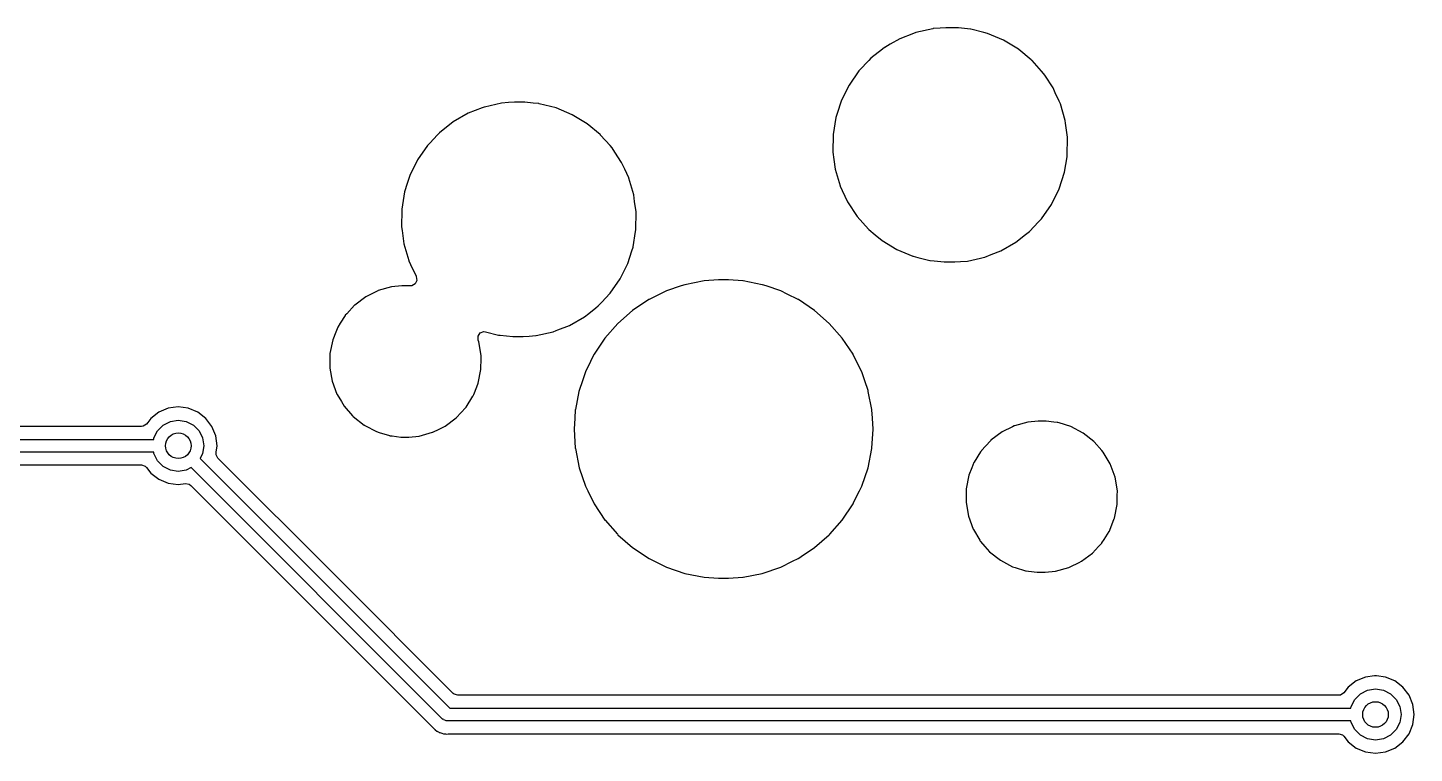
# Model space of a CAD drawing. Extents: x 0.6 to 14.8, y -5.2 to -0.6.
# Drawn here: x 4.896 to 5.748, y -3.227 to -2.78 of the extents above; entities that cross this region are included whole.
import ezdxf

# ---------------------------------------------------------------- set-up
doc = ezdxf.new("R2010")
doc.units = 0
doc.header["$MEASUREMENT"] = 0
doc.layers.add('BLACK', color=7, linetype='CONTINUOUS')

msp = doc.modelspace()

# ---------------------------------------------------------------- linework, layer by layer
at = {"layer": 'BLACK', "linetype": 'CONTINUOUS'}
for p, q in [((5.43181, -2.78707), (5.42591, -2.79043)), ((5.44031, -2.78376), (5.43181, -2.78707)), ((5.44165, -2.78324), (5.44031, -2.78376)), ((5.44179, -2.78318), (5.44165, -2.78324)), ((5.44165, -2.78324), (5.44165, -2.78324)), ((5.45224, -2.78082), (5.44179, -2.78318)), ((5.45238, -2.78081), (5.45224, -2.78082)), ((5.45663, -2.78049), (5.45238, -2.78081)), ((5.45238, -2.78081), (5.45238, -2.78081)), ((5.4602, -2.78023), (5.45663, -2.78049)), ((5.46657, -2.78023), (5.4602, -2.78023)), ((5.46795, -2.78037), (5.46657, -2.78023)), ((5.47532, -2.78111), (5.46795, -2.78037)), ((5.47547, -2.78112), (5.47532, -2.78111)), ((5.47532, -2.78111), (5.47532, -2.78111)), ((5.47561, -2.78116), (5.47547, -2.78112)), ((5.48348, -2.78316), (5.47561, -2.78116)), ((5.47561, -2.78116), (5.47561, -2.78116)), ((5.48585, -2.78376), (5.48348, -2.78316)), ((5.49573, -2.7879), (5.48585, -2.78376)), ((5.50488, -2.79346), (5.49573, -2.7879)), ((5.42123, -2.79338), (5.41409, -2.79901)), ((5.42239, -2.79247), (5.42123, -2.79338)), ((5.42251, -2.79238), (5.42239, -2.79247)), ((5.42239, -2.79247), (5.42239, -2.79247)), ((5.42263, -2.79231), (5.42251, -2.79238)), ((5.42591, -2.79043), (5.42263, -2.79231)), ((5.505, -2.79355), (5.50488, -2.79346)), ((5.51261, -2.79989), (5.505, -2.79355)), ((5.41284, -2.80034), (5.40712, -2.80643)), ((5.41409, -2.79901), (5.41284, -2.80034)), ((5.51312, -2.80031), (5.51261, -2.79989)), ((5.51322, -2.80042), (5.51312, -2.80031)), ((5.51903, -2.80693), (5.51322, -2.80042)), ((5.51322, -2.80042), (5.51322, -2.80042)), ((5.40675, -2.80681), (5.40065, -2.81562)), ((5.40712, -2.80643), (5.40675, -2.80681)), ((5.52025, -2.8083), (5.51903, -2.80693)), ((5.52033, -2.80842), (5.52025, -2.8083)), ((5.52105, -2.80952), (5.52033, -2.80842)), ((5.52033, -2.80842), (5.52033, -2.80842)), ((5.52613, -2.81726), (5.52105, -2.80952)), ((5.40065, -2.81562), (5.39591, -2.82522)), ((5.52748, -2.82019), (5.52613, -2.81726)), ((5.52986, -2.82536), (5.52748, -2.82019)), ((5.17498, -2.8296), (5.16648, -2.8329)), ((5.17633, -2.82907), (5.17498, -2.8296)), ((5.17646, -2.82902), (5.17633, -2.82907)), ((5.17633, -2.82907), (5.17633, -2.82907)), ((5.18691, -2.82666), (5.17646, -2.82902)), ((5.18705, -2.82665), (5.18691, -2.82666)), ((5.1913, -2.82633), (5.18705, -2.82665)), ((5.18705, -2.82665), (5.18705, -2.82665)), ((5.19487, -2.82606), (5.1913, -2.82633)), ((5.20124, -2.82606), (5.19487, -2.82606)), ((5.20639, -2.82658), (5.20124, -2.82606)), ((5.21, -2.82695), (5.20639, -2.82658)), ((5.21014, -2.82696), (5.21, -2.82695)), ((5.21, -2.82695), (5.21, -2.82695)), ((5.22052, -2.8296), (5.21014, -2.82696)), ((5.2304, -2.83374), (5.22052, -2.8296)), ((5.39587, -2.82536), (5.39339, -2.8331)), ((5.39591, -2.82522), (5.39587, -2.82536)), ((5.53061, -2.82699), (5.52986, -2.82536)), ((5.53361, -2.83727), (5.53061, -2.82699)), ((5.15718, -2.83822), (5.14877, -2.84485)), ((5.16648, -2.8329), (5.15718, -2.83822)), ((5.23956, -2.8393), (5.2304, -2.83374)), ((5.23967, -2.83939), (5.23956, -2.8393)), ((5.39265, -2.83542), (5.39092, -2.846)), ((5.39339, -2.8331), (5.39265, -2.83542)), ((5.53384, -2.839), (5.53361, -2.83727)), ((5.535, -2.84753), (5.53384, -2.839)), ((5.14745, -2.84625), (5.14302, -2.85096)), ((5.14877, -2.84485), (5.14745, -2.84625)), ((5.24761, -2.846), (5.23967, -2.83939)), ((5.24779, -2.84615), (5.24761, -2.846)), ((5.24789, -2.84625), (5.24779, -2.84615)), ((5.2537, -2.85277), (5.24789, -2.84625)), ((5.24789, -2.84625), (5.24789, -2.84625)), ((5.39092, -2.846), (5.39078, -2.85671)), ((5.53505, -2.84788), (5.535, -2.84753)), ((5.14143, -2.85265), (5.13532, -2.86145)), ((5.14302, -2.85096), (5.14143, -2.85265)), ((5.25492, -2.85414), (5.2537, -2.85277)), ((5.25661, -2.85671), (5.25492, -2.85414)), ((5.53491, -2.85859), (5.53505, -2.84788)), ((5.13532, -2.86145), (5.13058, -2.87106)), ((5.2608, -2.8631), (5.25661, -2.85671)), ((5.26274, -2.8673), (5.2608, -2.8631)), ((5.39078, -2.85671), (5.3908, -2.85685)), ((5.3908, -2.85685), (5.39141, -2.86133)), ((5.3908, -2.85685), (5.3908, -2.85685)), ((5.39141, -2.86133), (5.39223, -2.86732)), ((5.53319, -2.86917), (5.53475, -2.85956)), ((5.53475, -2.85956), (5.53489, -2.85874)), ((5.53489, -2.85874), (5.53491, -2.85859)), ((5.53489, -2.85874), (5.53489, -2.85874)), ((5.13054, -2.8712), (5.12897, -2.87609)), ((5.13058, -2.87106), (5.13054, -2.8712)), ((5.26521, -2.87266), (5.26274, -2.8673)), ((5.26528, -2.87282), (5.26521, -2.87266)), ((5.26828, -2.88311), (5.26528, -2.87282)), ((5.39223, -2.86732), (5.39523, -2.8776)), ((5.52992, -2.87937), (5.53319, -2.86917)), ((5.12732, -2.88126), (5.1256, -2.89183)), ((5.12897, -2.87609), (5.12732, -2.88126)), ((5.39523, -2.8776), (5.39529, -2.87774)), ((5.39529, -2.87774), (5.39529, -2.87774)), ((5.39529, -2.87774), (5.39649, -2.88034)), ((5.39649, -2.88034), (5.39971, -2.88733)), ((5.52519, -2.88897), (5.52992, -2.87937)), ((5.26882, -2.88711), (5.26828, -2.88311)), ((5.26969, -2.89348), (5.26882, -2.88711)), ((5.39971, -2.88733), (5.40558, -2.89629)), ((5.51908, -2.89778), (5.52519, -2.88897)), ((5.12559, -2.8926), (5.12546, -2.90254)), ((5.1256, -2.89183), (5.12559, -2.89198)), ((5.12559, -2.89198), (5.12559, -2.89198)), ((5.12559, -2.89198), (5.12559, -2.8926)), ((5.26958, -2.90443), (5.26972, -2.89372)), ((5.26972, -2.89372), (5.26969, -2.89348)), ((5.40558, -2.89629), (5.40568, -2.8964)), ((5.40568, -2.8964), (5.40568, -2.8964)), ((5.40568, -2.8964), (5.41258, -2.90413)), ((5.51727, -2.8997), (5.51898, -2.89788)), ((5.51898, -2.89788), (5.51908, -2.89778)), ((5.51898, -2.89788), (5.51898, -2.89788)), ((5.12546, -2.90254), (5.12548, -2.90269)), ((5.12548, -2.90269), (5.12548, -2.90269)), ((5.12548, -2.90269), (5.12578, -2.90493)), ((5.12578, -2.90493), (5.1269, -2.91316)), ((5.26786, -2.915), (5.26938, -2.90567)), ((5.26938, -2.90567), (5.26956, -2.90457)), ((5.26956, -2.90457), (5.26958, -2.90443)), ((5.26956, -2.90457), (5.26956, -2.90457)), ((5.41258, -2.90413), (5.41272, -2.90428)), ((5.41272, -2.90428), (5.41283, -2.90437)), ((5.41283, -2.90437), (5.41283, -2.90437)), ((5.41283, -2.90437), (5.41672, -2.90761)), ((5.50846, -2.90816), (5.51174, -2.90558)), ((5.51174, -2.90558), (5.51727, -2.8997)), ((5.1269, -2.91316), (5.1299, -2.92344)), ((5.26708, -2.91745), (5.26782, -2.91514)), ((5.26782, -2.91514), (5.26786, -2.915)), ((5.41672, -2.90761), (5.42095, -2.91113)), ((5.42095, -2.91113), (5.43011, -2.91669)), ((5.49403, -2.91752), (5.50333, -2.91221)), ((5.50333, -2.91221), (5.50405, -2.91164)), ((5.50405, -2.91164), (5.50846, -2.90816)), ((5.1299, -2.92344), (5.12996, -2.92357)), ((5.12996, -2.92357), (5.12996, -2.92357)), ((5.12996, -2.92357), (5.13101, -2.92586)), ((5.2646, -2.9252), (5.26708, -2.91745)), ((5.43011, -2.91669), (5.43999, -2.92083)), ((5.43999, -2.92083), (5.44013, -2.92086)), ((5.44013, -2.92086), (5.44013, -2.92086)), ((5.44013, -2.92086), (5.44291, -2.92157)), ((5.44291, -2.92157), (5.45037, -2.92347)), ((5.45037, -2.92347), (5.45051, -2.92348)), ((5.45051, -2.92348), (5.45051, -2.92348)), ((5.45051, -2.92348), (5.45307, -2.92374)), ((5.45307, -2.92374), (5.45927, -2.92436)), ((5.45927, -2.92436), (5.46564, -2.92436)), ((5.46564, -2.92436), (5.46921, -2.9241)), ((5.46921, -2.9241), (5.47346, -2.92378)), ((5.47346, -2.92378), (5.4736, -2.92377)), ((5.47346, -2.92378), (5.47346, -2.92378)), ((5.4736, -2.92377), (5.48161, -2.92196)), ((5.48161, -2.92196), (5.48391, -2.92144)), ((5.48391, -2.92144), (5.48405, -2.92141)), ((5.48405, -2.92141), (5.4842, -2.92135)), ((5.4842, -2.92135), (5.48807, -2.91984)), ((5.48807, -2.91984), (5.49403, -2.91752)), ((5.13101, -2.92586), (5.13438, -2.93317)), ((5.25986, -2.93481), (5.2646, -2.9252)), ((5.11939, -2.93966), (5.11116, -2.94198)), ((5.12572, -2.93907), (5.11939, -2.93966)), ((5.13066, -2.93907), (5.12572, -2.93907)), ((5.13077, -2.93909), (5.13066, -2.93907)), ((5.13084, -2.93909), (5.13077, -2.93909)), ((5.13181, -2.93903), (5.13084, -2.93909)), ((5.13392, -2.93786), (5.13181, -2.93903)), ((5.13493, -2.93568), (5.13392, -2.93786)), ((5.13438, -2.93317), (5.13446, -2.93329)), ((5.13446, -2.93329), (5.13447, -2.93331)), ((5.13447, -2.93331), (5.13493, -2.93568)), ((5.25375, -2.94361), (5.25986, -2.93481)), ((5.29737, -2.93912), (5.28833, -2.94218)), ((5.2996, -2.93836), (5.29737, -2.93912)), ((5.29972, -2.93832), (5.2996, -2.93836)), ((5.2996, -2.93836), (5.2996, -2.93836)), ((5.31152, -2.93597), (5.29972, -2.93832)), ((5.31165, -2.93596), (5.31152, -2.93597)), ((5.32045, -2.93539), (5.31165, -2.93596)), ((5.31165, -2.93596), (5.31165, -2.93596)), ((5.32052, -2.93538), (5.32045, -2.93539)), ((5.32045, -2.93539), (5.32045, -2.93539)), ((5.32652, -2.93538), (5.32052, -2.93538)), ((5.32659, -2.93539), (5.32652, -2.93538)), ((5.3354, -2.93596), (5.32659, -2.93539)), ((5.32659, -2.93539), (5.32659, -2.93539)), ((5.33552, -2.93597), (5.3354, -2.93596)), ((5.3354, -2.93596), (5.3354, -2.93596)), ((5.34732, -2.93832), (5.33552, -2.93597)), ((5.34744, -2.93836), (5.34732, -2.93832)), ((5.34968, -2.93912), (5.34744, -2.93836)), ((5.34744, -2.93836), (5.34744, -2.93836)), ((5.35871, -2.94218), (5.34968, -2.93912)), ((5.1035, -2.94575), (5.09666, -2.95086)), ((5.10927, -2.94291), (5.1035, -2.94575)), ((5.111, -2.94205), (5.10927, -2.94291)), ((5.11116, -2.94198), (5.111, -2.94205)), ((5.111, -2.94205), (5.111, -2.94205)), ((5.24641, -2.95141), (5.24857, -2.94912)), ((5.24857, -2.94912), (5.25365, -2.94372)), ((5.25365, -2.94372), (5.25375, -2.94361)), ((5.25365, -2.94372), (5.25365, -2.94372)), ((5.27755, -2.9475), (5.26755, -2.95419)), ((5.27766, -2.94745), (5.27755, -2.9475)), ((5.28435, -2.94415), (5.27766, -2.94745)), ((5.27766, -2.94745), (5.27766, -2.94745)), ((5.28833, -2.94218), (5.28435, -2.94415)), ((5.36269, -2.94415), (5.35871, -2.94218)), ((5.36938, -2.94745), (5.36269, -2.94415)), ((5.3695, -2.9475), (5.36938, -2.94745)), ((5.36938, -2.94745), (5.36938, -2.94745)), ((5.3795, -2.95419), (5.3695, -2.9475)), ((5.09077, -2.95729), (5.08777, -2.96203)), ((5.09086, -2.95714), (5.09077, -2.95729)), ((5.09077, -2.95729), (5.09077, -2.95729)), ((5.09174, -2.95619), (5.09086, -2.95714)), ((5.09654, -2.951), (5.09174, -2.95619)), ((5.09666, -2.95086), (5.09654, -2.951)), ((5.2287, -2.96336), (5.238, -2.95805)), ((5.238, -2.95805), (5.24065, -2.95596)), ((5.24065, -2.95596), (5.24503, -2.9525)), ((5.24503, -2.9525), (5.24641, -2.95141)), ((5.26755, -2.95419), (5.2585, -2.96212)), ((5.38854, -2.96212), (5.3795, -2.95419)), ((5.08624, -2.96453), (5.08503, -2.96756)), ((5.0863, -2.96436), (5.08624, -2.96453)), ((5.08624, -2.96453), (5.08624, -2.96453)), ((5.08777, -2.96203), (5.0863, -2.96436)), ((5.17384, -2.96803), (5.1761, -2.9672)), ((5.1761, -2.9672), (5.17721, -2.96731)), ((5.21872, -2.96724), (5.22057, -2.96652)), ((5.22057, -2.96652), (5.22159, -2.96613)), ((5.22159, -2.96613), (5.2287, -2.96336)), ((5.2585, -2.96212), (5.25057, -2.97116)), ((5.39647, -2.97116), (5.38854, -2.96212)), ((5.08314, -2.97229), (5.08147, -2.98067)), ((5.08503, -2.96756), (5.08314, -2.97229)), ((5.1725, -2.97003), (5.17384, -2.96803)), ((5.1726, -2.97244), (5.1725, -2.97003)), ((5.17298, -2.97347), (5.1726, -2.97244)), ((5.17442, -2.98189), (5.17298, -2.97347)), ((5.17721, -2.96731), (5.18504, -2.9693)), ((5.18504, -2.9693), (5.18518, -2.96932)), ((5.18518, -2.96932), (5.18518, -2.96932)), ((5.18518, -2.96932), (5.1862, -2.96942)), ((5.1862, -2.96942), (5.19394, -2.9702)), ((5.19394, -2.9702), (5.20031, -2.9702)), ((5.20031, -2.9702), (5.20388, -2.96993)), ((5.20388, -2.96993), (5.20813, -2.96962)), ((5.20813, -2.96962), (5.20827, -2.96961)), ((5.20813, -2.96962), (5.20813, -2.96962)), ((5.20827, -2.96961), (5.21872, -2.96724)), ((5.25057, -2.97116), (5.24389, -2.98116)), ((5.40315, -2.98116), (5.39647, -2.97116)), ((5.08147, -2.98067), (5.08142, -2.98457)), ((5.17431, -2.99043), (5.1744, -2.98359)), ((5.1744, -2.98359), (5.17442, -2.98207)), ((5.17442, -2.98207), (5.17442, -2.98189)), ((5.17442, -2.98207), (5.17442, -2.98207)), ((5.24383, -2.98127), (5.24171, -2.98559)), ((5.24389, -2.98116), (5.24383, -2.98127)), ((5.24383, -2.98127), (5.24383, -2.98127)), ((5.40321, -2.98127), (5.40315, -2.98116)), ((5.40534, -2.98559), (5.40321, -2.98127)), ((5.40321, -2.98127), (5.40321, -2.98127)), ((5.08141, -2.98559), (5.08136, -2.98921)), ((5.08136, -2.98921), (5.08139, -2.98939)), ((5.08139, -2.98939), (5.08144, -2.98967)), ((5.08139, -2.98939), (5.08139, -2.98939)), ((5.08142, -2.98457), (5.08141, -2.98559)), ((5.08144, -2.98967), (5.08281, -2.99763)), ((5.17264, -2.99881), (5.17431, -2.99043)), ((5.23857, -2.99195), (5.23627, -2.99873)), ((5.24171, -2.98559), (5.23857, -2.99195)), ((5.40847, -2.99195), (5.40534, -2.98559)), ((5.41077, -2.99873), (5.40847, -2.99195)), ((5.08281, -2.99763), (5.08576, -3.00565)), ((5.16986, -3.0058), (5.17168, -3.00121)), ((5.17168, -3.00121), (5.17264, -2.99881)), ((5.23627, -2.99873), (5.23508, -3.00224)), ((5.41197, -3.00224), (5.41077, -2.99873)), ((5.08576, -3.00565), (5.08585, -3.0058)), ((5.08585, -3.0058), (5.08585, -3.0058)), ((5.08585, -3.0058), (5.08847, -3.01019)), ((5.16516, -3.01359), (5.16938, -3.00689)), ((5.16938, -3.00689), (5.16948, -3.00674)), ((5.16948, -3.00674), (5.16986, -3.0058)), ((5.23458, -3.00396), (5.23236, -3.01513)), ((5.23468, -3.00346), (5.23458, -3.00396)), ((5.23471, -3.00334), (5.23468, -3.00346)), ((5.23468, -3.00346), (5.23468, -3.00346)), ((5.23508, -3.00224), (5.23471, -3.00334)), ((5.41234, -3.00334), (5.41197, -3.00224)), ((5.41236, -3.00346), (5.41234, -3.00334)), ((5.41246, -3.00396), (5.41236, -3.00346)), ((5.41236, -3.00346), (5.41236, -3.00346)), ((5.41468, -3.01513), (5.41246, -3.00396)), ((4.97627, -3.01675), (4.97133, -3.02054)), ((4.98202, -3.01437), (4.97627, -3.01675)), ((4.98819, -3.01356), (4.98202, -3.01437)), ((4.99436, -3.01437), (4.98819, -3.01356)), ((5.00011, -3.01675), (4.99436, -3.01437)), ((5.00505, -3.02054), (5.00011, -3.01675)), ((5.08847, -3.01019), (5.09013, -3.01299)), ((5.09013, -3.01299), (5.09025, -3.01312)), ((5.09025, -3.01312), (5.09025, -3.01312)), ((5.09025, -3.01312), (5.09532, -3.01891)), ((5.15912, -3.02024), (5.1622, -3.01691)), ((5.1622, -3.01691), (5.1648, -3.0141)), ((5.1648, -3.0141), (5.16492, -3.01397)), ((5.1648, -3.0141), (5.1648, -3.0141)), ((5.16492, -3.01397), (5.16516, -3.01359)), ((5.23235, -3.01526), (5.23201, -3.02052)), ((5.23236, -3.01513), (5.23235, -3.01526)), ((5.23235, -3.01526), (5.23235, -3.01526)), ((5.41469, -3.01526), (5.41468, -3.01513)), ((5.41504, -3.02052), (5.41469, -3.01526)), ((5.41469, -3.01526), (5.41469, -3.01526)), ((4.96555, -3.02557), (4.66025, -3.02557)), ((4.96665, -3.02541), (4.96555, -3.02557)), ((4.96864, -3.02405), (4.96665, -3.02541)), ((4.96939, -3.02306), (4.96864, -3.02405)), ((4.97133, -3.02054), (4.96939, -3.02306)), ((4.97545, -3.02815), (4.97893, -3.02466)), ((4.97893, -3.02466), (4.98332, -3.02242)), ((4.98332, -3.02242), (4.98819, -3.02165)), ((4.98819, -3.02165), (4.99306, -3.02242)), ((4.99306, -3.02242), (4.99745, -3.02466)), ((4.99745, -3.02466), (5.00093, -3.02815)), ((5.00884, -3.02548), (5.00505, -3.02054)), ((5.01122, -3.03123), (5.00884, -3.02548)), ((5.09532, -3.01891), (5.09576, -3.01941)), ((5.09576, -3.01941), (5.10247, -3.0247)), ((5.10247, -3.0247), (5.10263, -3.02478)), ((5.10263, -3.02478), (5.10263, -3.02478)), ((5.10263, -3.02478), (5.10297, -3.02496)), ((5.10297, -3.02496), (5.11003, -3.02867)), ((5.14866, -3.02713), (5.15183, -3.02557)), ((5.15183, -3.02557), (5.15228, -3.02535)), ((5.15228, -3.02535), (5.15912, -3.02024)), ((5.23201, -3.02052), (5.23157, -3.02713)), ((5.41547, -3.02713), (5.41504, -3.02052)), ((5.50126, -3.02571), (5.49476, -3.02892)), ((5.50226, -3.02522), (5.50126, -3.02571)), ((5.50242, -3.02514), (5.50226, -3.02522)), ((5.50226, -3.02522), (5.50226, -3.02522)), ((5.51064, -3.02282), (5.50242, -3.02514)), ((5.51698, -3.02224), (5.51064, -3.02282)), ((5.52192, -3.02224), (5.51698, -3.02224)), ((5.5267, -3.02281), (5.52192, -3.02224)), ((5.52868, -3.02304), (5.5267, -3.02281)), ((5.52885, -3.02306), (5.52868, -3.02304)), ((5.52868, -3.02304), (5.52868, -3.02304)), ((5.52903, -3.02311), (5.52885, -3.02306)), ((5.52993, -3.02339), (5.52903, -3.02311)), ((5.52903, -3.02311), (5.52903, -3.02311)), ((5.53701, -3.02559), (5.52993, -3.02339)), ((5.54457, -3.02957), (5.53701, -3.02559)), ((4.40321, -3.03346), (4.97306, -3.03346)), ((4.97306, -3.03346), (4.97321, -3.03254)), ((4.97321, -3.03254), (4.97545, -3.02815)), ((5.00093, -3.02815), (5.00317, -3.03254)), ((5.00317, -3.03254), (5.00394, -3.0374)), ((5.01203, -3.0374), (5.01122, -3.03123)), ((5.11003, -3.02867), (5.11164, -3.02917)), ((5.11164, -3.02917), (5.11802, -3.03115)), ((5.11802, -3.03115), (5.11802, -3.03115)), ((5.11802, -3.03115), (5.11819, -3.03121)), ((5.11819, -3.03121), (5.11836, -3.03123)), ((5.11836, -3.03123), (5.11836, -3.03123)), ((5.11836, -3.03123), (5.11979, -3.0314)), ((5.11979, -3.0314), (5.12512, -3.03203)), ((5.12512, -3.03203), (5.13006, -3.03203)), ((5.13006, -3.03203), (5.1364, -3.03144)), ((5.1364, -3.03144), (5.14462, -3.02913)), ((5.14462, -3.02913), (5.14482, -3.02903)), ((5.14482, -3.02903), (5.14866, -3.02713)), ((5.23157, -3.02713), (5.23158, -3.02726)), ((5.23158, -3.02726), (5.23234, -3.0389)), ((5.4147, -3.0389), (5.41546, -3.02726)), ((5.41546, -3.02726), (5.41547, -3.02713)), ((5.4878, -3.03416), (5.48457, -3.03765)), ((5.48792, -3.03403), (5.4878, -3.03416)), ((5.49476, -3.02892), (5.48792, -3.03403)), ((5.55128, -3.03486), (5.54457, -3.02957)), ((5.5514, -3.03499), (5.55128, -3.03486)), ((5.55605, -3.0403), (5.5514, -3.03499)), ((4.97306, -3.04134), (4.40157, -3.04134)), ((4.97321, -3.04227), (4.97306, -3.04134)), ((4.97545, -3.04666), (4.97321, -3.04227)), ((5.00317, -3.04227), (5.00163, -3.04528)), ((5.00394, -3.0374), (5.00317, -3.04227)), ((5.01146, -3.04178), (5.01152, -3.04128)), ((5.01147, -3.0429), (5.01146, -3.04178)), ((5.01257, -3.04505), (5.01147, -3.0429)), ((5.01152, -3.04128), (5.01203, -3.0374)), ((5.23234, -3.0389), (5.23236, -3.03913)), ((5.23236, -3.03913), (5.23471, -3.05093)), ((5.41234, -3.05093), (5.41468, -3.03913)), ((5.41468, -3.03913), (5.4147, -3.0389)), ((5.48159, -3.04115), (5.47756, -3.04753)), ((5.48203, -3.04045), (5.48159, -3.04115)), ((5.48212, -3.0403), (5.48203, -3.04045)), ((5.48203, -3.04045), (5.48203, -3.04045)), ((5.48457, -3.03765), (5.48212, -3.0403)), ((5.55691, -3.04128), (5.55605, -3.0403)), ((5.557, -3.04143), (5.55691, -3.04128)), ((5.56119, -3.04847), (5.557, -3.04143)), ((5.557, -3.04143), (5.557, -3.04143)), ((4.46965, -3.04923), (4.96555, -3.04923)), ((4.96555, -3.04923), (4.96784, -3.04998)), ((4.96784, -3.04998), (4.96864, -3.05076)), ((4.96864, -3.05076), (4.97133, -3.05426)), ((4.97893, -3.05014), (4.97545, -3.04666)), ((4.98332, -3.05238), (4.97893, -3.05014)), ((4.98819, -3.05315), (4.98332, -3.05238)), ((4.99306, -3.05238), (4.98819, -3.05315)), ((4.99607, -3.05085), (4.99306, -3.05238)), ((5.15076, -3.20554), (4.99607, -3.05085)), ((5.00163, -3.04528), (5.15517, -3.19882)), ((5.08503, -3.11751), (5.01257, -3.04505)), ((5.23471, -3.05093), (5.23857, -3.06232)), ((5.40847, -3.06232), (5.41234, -3.05093)), ((5.4762, -3.05093), (5.4744, -3.05546)), ((5.4775, -3.04769), (5.4762, -3.05093)), ((5.47756, -3.04753), (5.4775, -3.04769)), ((5.4775, -3.04769), (5.4775, -3.04769)), ((5.56128, -3.04862), (5.56119, -3.04847)), ((5.56119, -3.04847), (5.56119, -3.04847)), ((5.56424, -3.05664), (5.56128, -3.04862)), ((4.97133, -3.05426), (4.97627, -3.05805)), ((4.97627, -3.05805), (4.98202, -3.06043)), ((4.98202, -3.06043), (4.98819, -3.06125)), ((4.98819, -3.06125), (4.99257, -3.06067)), ((4.99257, -3.06067), (4.99494, -3.06111)), ((5.4744, -3.05546), (5.47273, -3.06384)), ((5.56568, -3.06505), (5.56424, -3.05664)), ((4.99494, -3.06111), (4.99584, -3.06178)), ((4.99584, -3.06178), (5.14369, -3.20963)), ((5.23857, -3.06232), (5.24001, -3.06523)), ((5.24001, -3.06523), (5.24372, -3.07276)), ((5.40351, -3.07238), (5.40703, -3.06523)), ((5.40703, -3.06523), (5.40847, -3.06232)), ((5.47271, -3.06523), (5.47264, -3.07079)), ((5.47273, -3.06384), (5.47271, -3.06523)), ((5.56557, -3.07359), (5.56564, -3.06805)), ((5.56564, -3.06805), (5.56568, -3.06523)), ((5.56568, -3.06523), (5.56568, -3.06505)), ((5.56568, -3.06523), (5.56568, -3.06523)), ((5.24372, -3.07276), (5.24389, -3.07311)), ((5.24389, -3.07311), (5.25057, -3.08311)), ((5.39647, -3.08311), (5.40315, -3.07311)), ((5.40315, -3.07311), (5.40332, -3.07276)), ((5.40332, -3.07276), (5.40351, -3.07238)), ((5.47264, -3.07079), (5.47262, -3.07238)), ((5.47262, -3.07238), (5.47407, -3.0808)), ((5.5639, -3.08197), (5.56557, -3.07359)), ((5.25057, -3.08311), (5.25066, -3.0832)), ((5.25066, -3.0832), (5.25828, -3.0919)), ((5.38876, -3.0919), (5.39638, -3.0832)), ((5.39638, -3.0832), (5.39647, -3.08311)), ((5.47407, -3.0808), (5.47702, -3.08881)), ((5.561, -3.08925), (5.56381, -3.08221)), ((5.56381, -3.08221), (5.5639, -3.08197)), ((5.25828, -3.0919), (5.2585, -3.09215)), ((5.2585, -3.09215), (5.26755, -3.10008)), ((5.3795, -3.10008), (5.38854, -3.09215)), ((5.38854, -3.09215), (5.38876, -3.0919)), ((5.47702, -3.08881), (5.47711, -3.08896)), ((5.47711, -3.08896), (5.47711, -3.08896)), ((5.47711, -3.08896), (5.48106, -3.09559)), ((5.55618, -3.09713), (5.55751, -3.09502)), ((5.55751, -3.09502), (5.56064, -3.09006)), ((5.56064, -3.09006), (5.56074, -3.08991)), ((5.56074, -3.08991), (5.561, -3.08925)), ((5.26755, -3.10008), (5.27586, -3.10564)), ((5.37118, -3.10564), (5.3795, -3.10008)), ((5.48106, -3.09559), (5.48139, -3.09615)), ((5.48139, -3.09615), (5.48151, -3.09629)), ((5.48151, -3.09629), (5.48151, -3.09629)), ((5.48151, -3.09629), (5.48426, -3.09943)), ((5.48426, -3.09943), (5.48702, -3.10257)), ((5.48702, -3.10257), (5.49373, -3.10786)), ((5.54354, -3.10851), (5.55038, -3.1034)), ((5.55038, -3.1034), (5.55406, -3.09943)), ((5.55406, -3.09943), (5.55606, -3.09726)), ((5.55606, -3.09726), (5.55618, -3.09713)), ((5.55606, -3.09726), (5.55606, -3.09726)), ((5.27586, -3.10564), (5.27732, -3.10661)), ((5.27732, -3.10661), (5.27755, -3.10676)), ((5.27755, -3.10676), (5.27766, -3.10682)), ((5.27766, -3.10682), (5.27766, -3.10682)), ((5.27766, -3.10682), (5.28109, -3.10851)), ((5.28109, -3.10851), (5.28833, -3.11208)), ((5.28833, -3.11208), (5.29972, -3.11595)), ((5.34732, -3.11595), (5.35871, -3.11208)), ((5.35871, -3.11208), (5.36595, -3.10851)), ((5.36595, -3.10851), (5.36938, -3.10682)), ((5.36938, -3.10682), (5.3695, -3.10676)), ((5.36938, -3.10682), (5.36938, -3.10682)), ((5.3695, -3.10676), (5.36972, -3.10661)), ((5.36972, -3.10661), (5.37118, -3.10564)), ((5.49373, -3.10786), (5.50129, -3.11184)), ((5.50129, -3.11184), (5.5029, -3.11234)), ((5.53588, -3.11229), (5.53669, -3.11189)), ((5.53669, -3.11189), (5.54218, -3.10918)), ((5.54218, -3.10918), (5.54354, -3.10851)), ((5.1573, -3.18978), (5.08503, -3.11751)), ((5.29972, -3.11595), (5.31152, -3.1183)), ((5.31152, -3.1183), (5.31165, -3.1183)), ((5.31165, -3.1183), (5.31165, -3.1183)), ((5.31165, -3.1183), (5.32045, -3.11888)), ((5.32045, -3.11888), (5.32045, -3.11888)), ((5.32045, -3.11888), (5.32052, -3.11889)), ((5.32052, -3.11889), (5.32652, -3.11889)), ((5.32652, -3.11889), (5.32659, -3.11888)), ((5.32659, -3.11888), (5.3354, -3.1183)), ((5.32659, -3.11888), (5.32659, -3.11888)), ((5.3354, -3.1183), (5.3354, -3.1183)), ((5.3354, -3.1183), (5.33552, -3.1183)), ((5.33552, -3.1183), (5.34732, -3.11595)), ((5.5029, -3.11234), (5.50928, -3.11432)), ((5.50928, -3.11432), (5.50928, -3.11432)), ((5.50928, -3.11432), (5.50945, -3.11437)), ((5.50945, -3.11437), (5.50962, -3.11439)), ((5.50962, -3.11439), (5.50962, -3.11439)), ((5.50962, -3.11439), (5.51105, -3.11456)), ((5.51105, -3.11456), (5.51638, -3.11519)), ((5.51638, -3.11519), (5.52132, -3.11519)), ((5.52132, -3.11519), (5.52766, -3.11461)), ((5.52766, -3.11461), (5.53588, -3.11229)), ((5.71824, -3.17972), (5.71249, -3.1821)), ((5.72377, -3.17899), (5.71824, -3.17972)), ((5.72416, -3.17894), (5.72377, -3.17899)), ((5.72441, -3.17891), (5.72416, -3.17894)), ((5.72466, -3.17894), (5.72441, -3.17891)), ((5.72505, -3.17899), (5.72466, -3.17894)), ((5.73058, -3.17972), (5.72505, -3.17899)), ((5.73633, -3.1821), (5.73058, -3.17972)), ((5.70755, -3.18589), (5.70486, -3.1894)), ((5.71249, -3.1821), (5.70755, -3.18589)), ((5.71515, -3.19002), (5.71954, -3.18778)), ((5.71954, -3.18778), (5.72441, -3.18701)), ((5.72441, -3.18701), (5.72928, -3.18778)), ((5.72928, -3.18778), (5.73367, -3.19002)), ((5.74127, -3.18589), (5.73633, -3.1821)), ((5.74506, -3.19083), (5.74127, -3.18589)), ((5.15777, -3.19018), (5.1573, -3.18978)), ((5.16006, -3.19093), (5.15777, -3.19018)), ((5.70177, -3.19093), (5.16006, -3.19093)), ((5.70287, -3.19076), (5.70177, -3.19093)), ((5.70486, -3.1894), (5.70287, -3.19076)), ((5.70943, -3.19789), (5.71167, -3.1935)), ((5.71167, -3.1935), (5.71515, -3.19002)), ((5.73367, -3.19002), (5.73715, -3.1935)), ((5.73715, -3.1935), (5.73939, -3.19789)), ((5.74744, -3.19658), (5.74506, -3.19083)), ((5.74826, -3.20276), (5.74744, -3.19658)), ((5.15104, -3.20568), (5.15076, -3.20554)), ((5.15123, -3.20594), (5.15104, -3.20568)), ((5.15211, -3.20623), (5.15123, -3.20594)), ((5.15517, -3.19882), (5.70928, -3.19882)), ((5.70928, -3.19882), (5.70943, -3.19789)), ((5.73939, -3.19789), (5.74016, -3.20276)), ((5.74016, -3.20276), (5.73939, -3.20762)), ((5.74744, -3.20893), (5.74826, -3.20276)), ((5.14369, -3.20963), (5.14379, -3.20976)), ((5.14379, -3.20976), (5.14388, -3.20993)), ((5.14388, -3.20993), (5.14414, -3.21018)), ((5.14414, -3.21018), (5.14531, -3.21126)), ((5.14531, -3.21126), (5.14541, -3.21136)), ((5.14541, -3.21136), (5.14596, -3.2119)), ((5.14596, -3.2119), (5.1461, -3.212)), ((5.1461, -3.212), (5.14626, -3.21214)), ((5.14626, -3.21214), (5.14711, -3.21293)), ((5.14711, -3.21293), (5.14745, -3.21306)), ((5.14745, -3.21306), (5.14745, -3.21306)), ((5.14745, -3.21306), (5.14753, -3.2131)), ((5.14753, -3.2131), (5.14829, -3.2135)), ((5.14829, -3.2135), (5.14837, -3.21356)), ((5.14837, -3.21356), (5.14837, -3.21356)), ((5.14837, -3.21356), (5.14867, -3.21376)), ((5.14867, -3.21376), (5.14902, -3.21384)), ((5.14902, -3.21384), (5.14902, -3.21384)), ((5.14902, -3.21384), (5.14969, -3.214)), ((5.14969, -3.214), (5.15023, -3.21417)), ((5.15023, -3.21417), (5.15121, -3.21456)), ((5.15293, -3.20664), (5.15211, -3.20623)), ((5.15324, -3.20659), (5.15293, -3.20664)), ((5.15354, -3.20669), (5.15324, -3.20659)), ((5.70928, -3.20669), (5.15354, -3.20669)), ((5.70943, -3.20762), (5.70928, -3.20669)), ((5.71167, -3.21201), (5.70943, -3.20762)), ((5.71515, -3.2155), (5.71167, -3.21201)), ((5.73715, -3.21201), (5.73367, -3.2155)), ((5.73939, -3.20762), (5.73715, -3.21201)), ((5.74506, -3.21468), (5.74744, -3.20893)), ((5.15121, -3.21456), (5.15145, -3.21459)), ((5.15145, -3.21459), (5.1517, -3.21459)), ((5.1517, -3.21459), (5.1526, -3.21469)), ((5.1526, -3.21469), (5.15296, -3.21478)), ((5.15296, -3.21478), (5.15409, -3.21462)), ((5.15409, -3.21462), (5.15462, -3.21459)), ((5.15462, -3.21459), (5.70177, -3.21459)), ((5.70177, -3.21459), (5.70406, -3.21533)), ((5.70406, -3.21533), (5.70486, -3.21611)), ((5.70486, -3.21611), (5.70755, -3.21962)), ((5.70755, -3.21962), (5.71249, -3.22341)), ((5.71954, -3.21773), (5.71515, -3.2155)), ((5.72441, -3.2185), (5.71954, -3.21773)), ((5.72928, -3.21773), (5.72441, -3.2185)), ((5.73367, -3.2155), (5.72928, -3.21773)), ((5.73633, -3.22341), (5.74127, -3.21962)), ((5.74127, -3.21962), (5.74506, -3.21468)), ((5.71249, -3.22341), (5.71824, -3.22579)), ((5.71824, -3.22579), (5.72441, -3.2266)), ((5.72441, -3.2266), (5.73058, -3.22579)), ((5.73058, -3.22579), (5.73633, -3.22341))]:
    msp.add_line(p, q, dxfattribs=at)
at = {"layer": 'BLACK'}
for centre in [(4.98819, -3.0374), (5.72441, -3.20276)]:
    msp.add_circle(centre, 0.007874, dxfattribs=at)

doc.saveas('drawing.dxf')
